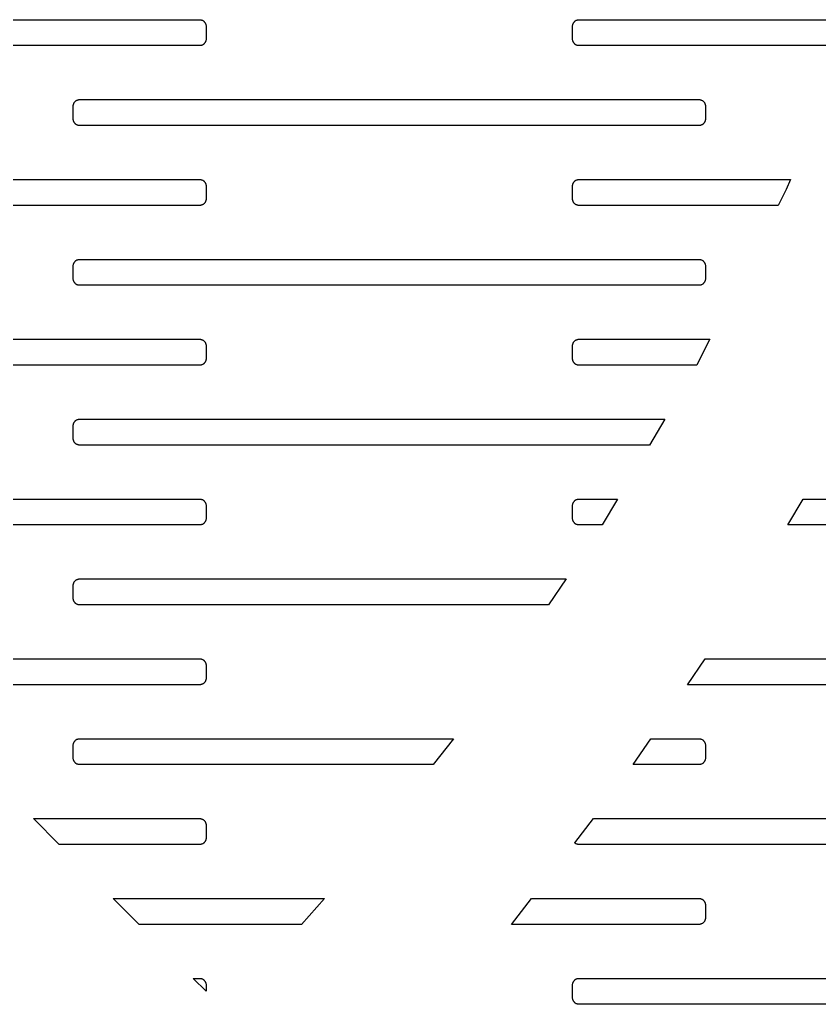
# Model space of a CAD drawing. Header units: metres. Extents: x -218 to 218, y -218 to 218.
# Drawn here: x 103 to 143.03, y -107.32 to -58.02 of the extents above; entities that cross this region are included whole.
import ezdxf

# ---------------------------------------------------------------- set-up
doc = ezdxf.new("R2010")
doc.units = ezdxf.units.M

msp = doc.modelspace()

# ---------------------------------------------------------------- linework, layer by layer
for p, q in [((81.0028, -58.0222), (112.003, -58.0222)), ((112.003, -58.0222), (112.023, -58.0228)), ((112.023, -58.0228), (112.044, -58.0248)), ((112.044, -58.0248), (112.064, -58.028)), ((112.064, -58.028), (112.084, -58.0324)), ((112.084, -58.0324), (112.103, -58.0381)), ((112.103, -58.0381), (112.122, -58.045)), ((112.122, -58.045), (112.141, -58.0531)), ((112.141, -58.0531), (112.159, -58.0624)), ((112.159, -58.0624), (112.177, -58.0728)), ((112.177, -58.0728), (112.194, -58.0843)), ((112.194, -58.0843), (112.21, -58.0968)), ((112.21, -58.0968), (112.225, -58.1103)), ((112.225, -58.1103), (112.24, -58.1247)), ((112.24, -58.1247), (112.253, -58.14)), ((112.253, -58.14), (112.266, -58.1562)), ((112.266, -58.1562), (112.277, -58.173)), ((112.277, -58.173), (112.288, -58.1906)), ((130.718, -58.1906), (130.728, -58.173)), ((130.728, -58.173), (130.74, -58.1562)), ((130.74, -58.1562), (130.752, -58.14)), ((130.752, -58.14), (130.766, -58.1247)), ((130.766, -58.1247), (130.78, -58.1103)), ((130.78, -58.1103), (130.796, -58.0968)), ((130.796, -58.0968), (130.812, -58.0843)), ((130.812, -58.0843), (130.829, -58.0728)), ((130.829, -58.0728), (130.846, -58.0624)), ((130.846, -58.0624), (130.864, -58.0531)), ((130.864, -58.0531), (130.883, -58.045)), ((130.883, -58.045), (130.902, -58.0381)), ((130.902, -58.0381), (130.922, -58.0324)), ((130.922, -58.0324), (130.942, -58.028)), ((130.942, -58.028), (130.962, -58.0248)), ((130.962, -58.0248), (130.982, -58.0228)), ((130.982, -58.0228), (131.003, -58.0222)), ((131.003, -58.0222), (145.058, -58.0222)), ((112.288, -58.1906), (112.297, -58.2088)), ((112.297, -58.2088), (112.305, -58.2276)), ((112.305, -58.2276), (112.312, -58.2468)), ((112.312, -58.2468), (112.318, -58.2664)), ((112.318, -58.2664), (112.322, -58.2863)), ((112.322, -58.2863), (112.325, -58.3065)), ((112.325, -58.3065), (112.327, -58.3268)), ((112.327, -58.3268), (112.328, -58.3472)), ((112.328, -58.3472), (112.328, -58.9972)), ((130.678, -58.3268), (130.68, -58.3065)), ((130.678, -58.3472), (130.678, -58.3268)), ((130.678, -58.9972), (130.678, -58.3472)), ((130.68, -58.3065), (130.684, -58.2863)), ((130.684, -58.2863), (130.688, -58.2664)), ((130.688, -58.2664), (130.694, -58.2468)), ((130.694, -58.2468), (130.701, -58.2276)), ((130.701, -58.2276), (130.709, -58.2088)), ((130.709, -58.2088), (130.718, -58.1906)), ((112.288, -59.1538), (112.277, -59.1713)), ((112.297, -59.1356), (112.288, -59.1538)), ((112.305, -59.1168), (112.297, -59.1356)), ((112.312, -59.0976), (112.305, -59.1168)), ((112.318, -59.078), (112.312, -59.0976)), ((112.322, -59.0581), (112.318, -59.078)), ((112.325, -59.0379), (112.322, -59.0581)), ((112.327, -59.0176), (112.325, -59.0379)), ((112.328, -58.9972), (112.327, -59.0176)), ((130.678, -59.0176), (130.678, -58.9972)), ((130.68, -59.0379), (130.678, -59.0176)), ((130.684, -59.0581), (130.68, -59.0379)), ((130.688, -59.078), (130.684, -59.0581)), ((130.694, -59.0976), (130.688, -59.078)), ((130.701, -59.1168), (130.694, -59.0976)), ((130.709, -59.1356), (130.701, -59.1168)), ((130.718, -59.1538), (130.709, -59.1356)), ((130.728, -59.1713), (130.718, -59.1538)), ((112.003, -59.3222), (81.0028, -59.3222)), ((112.023, -59.3215), (112.003, -59.3222)), ((112.044, -59.3196), (112.023, -59.3215)), ((112.064, -59.3164), (112.044, -59.3196)), ((112.084, -59.312), (112.064, -59.3164)), ((112.103, -59.3063), (112.084, -59.312)), ((112.122, -59.2994), (112.103, -59.3063)), ((112.141, -59.2913), (112.122, -59.2994)), ((112.159, -59.282), (112.141, -59.2913)), ((112.177, -59.2716), (112.159, -59.282)), ((112.194, -59.2601), (112.177, -59.2716)), ((112.21, -59.2476), (112.194, -59.2601)), ((112.225, -59.2341), (112.21, -59.2476)), ((112.24, -59.2197), (112.225, -59.2341)), ((112.253, -59.2044), (112.24, -59.2197)), ((112.266, -59.1882), (112.253, -59.2044)), ((112.277, -59.1713), (112.266, -59.1882)), ((130.74, -59.1882), (130.728, -59.1713)), ((130.752, -59.2044), (130.74, -59.1882)), ((130.766, -59.2197), (130.752, -59.2044)), ((130.78, -59.2341), (130.766, -59.2197)), ((130.796, -59.2476), (130.78, -59.2341)), ((130.812, -59.2601), (130.796, -59.2476)), ((130.829, -59.2716), (130.812, -59.2601)), ((130.846, -59.282), (130.829, -59.2716)), ((130.864, -59.2913), (130.846, -59.282)), ((130.883, -59.2994), (130.864, -59.2913)), ((130.902, -59.3063), (130.883, -59.2994)), ((130.922, -59.312), (130.902, -59.3063)), ((130.942, -59.3164), (130.922, -59.312)), ((130.962, -59.3196), (130.942, -59.3164)), ((130.982, -59.3215), (130.962, -59.3196)), ((131.003, -59.3222), (130.982, -59.3215)), ((144.495, -59.3222), (131.003, -59.3222)), ((105.766, -62.1247), (105.78, -62.1103)), ((105.78, -62.1103), (105.796, -62.0968)), ((105.796, -62.0968), (105.812, -62.0843)), ((105.812, -62.0843), (105.829, -62.0728)), ((105.829, -62.0728), (105.846, -62.0624)), ((105.846, -62.0624), (105.864, -62.0531)), ((105.864, -62.0531), (105.883, -62.045)), ((105.883, -62.045), (105.902, -62.0381)), ((105.902, -62.0381), (105.922, -62.0324)), ((105.922, -62.0324), (105.942, -62.028)), ((105.942, -62.028), (105.962, -62.0248)), ((105.962, -62.0248), (105.982, -62.0228)), ((105.982, -62.0228), (106.003, -62.0222)), ((106.003, -62.0222), (137.003, -62.0222)), ((137.003, -62.0222), (137.023, -62.0228)), ((137.023, -62.0228), (137.044, -62.0248)), ((137.044, -62.0248), (137.064, -62.028)), ((137.064, -62.028), (137.084, -62.0324)), ((137.084, -62.0324), (137.103, -62.0381)), ((137.103, -62.0381), (137.122, -62.045)), ((137.122, -62.045), (137.141, -62.0531)), ((137.141, -62.0531), (137.159, -62.0624)), ((137.159, -62.0624), (137.177, -62.0728)), ((137.177, -62.0728), (137.194, -62.0843)), ((137.194, -62.0843), (137.21, -62.0968)), ((137.21, -62.0968), (137.225, -62.1103)), ((137.225, -62.1103), (137.24, -62.1247)), ((105.678, -62.3268), (105.68, -62.3065)), ((105.678, -62.3472), (105.678, -62.3268)), ((105.678, -62.9972), (105.678, -62.3472)), ((105.68, -62.3065), (105.684, -62.2863)), ((105.684, -62.2863), (105.688, -62.2664)), ((105.688, -62.2664), (105.694, -62.2468)), ((105.694, -62.2468), (105.701, -62.2276)), ((105.701, -62.2276), (105.709, -62.2088)), ((105.709, -62.2088), (105.718, -62.1906)), ((105.718, -62.1906), (105.728, -62.173)), ((105.728, -62.173), (105.74, -62.1562)), ((105.74, -62.1562), (105.752, -62.14)), ((105.752, -62.14), (105.766, -62.1247)), ((137.24, -62.1247), (137.253, -62.14)), ((137.253, -62.14), (137.266, -62.1562)), ((137.266, -62.1562), (137.277, -62.173)), ((137.277, -62.173), (137.288, -62.1906)), ((137.288, -62.1906), (137.297, -62.2088)), ((137.297, -62.2088), (137.305, -62.2276)), ((137.305, -62.2276), (137.312, -62.2468)), ((137.312, -62.2468), (137.318, -62.2664)), ((137.318, -62.2664), (137.322, -62.2863)), ((137.322, -62.2863), (137.325, -62.3065)), ((137.325, -62.3065), (137.327, -62.3268)), ((137.327, -62.3268), (137.328, -62.3472)), ((137.328, -62.3472), (137.328, -62.9972)), ((105.678, -63.0176), (105.678, -62.9972)), ((105.68, -63.0379), (105.678, -63.0176)), ((105.684, -63.0581), (105.68, -63.0379)), ((105.688, -63.078), (105.684, -63.0581)), ((105.694, -63.0976), (105.688, -63.078)), ((105.701, -63.1168), (105.694, -63.0976)), ((137.312, -63.0976), (137.305, -63.1168)), ((137.318, -63.078), (137.312, -63.0976)), ((137.322, -63.0581), (137.318, -63.078)), ((137.325, -63.0379), (137.322, -63.0581)), ((137.327, -63.0176), (137.325, -63.0379)), ((137.328, -62.9972), (137.327, -63.0176)), ((105.709, -63.1356), (105.701, -63.1168)), ((105.718, -63.1538), (105.709, -63.1356)), ((105.728, -63.1713), (105.718, -63.1538)), ((105.74, -63.1882), (105.728, -63.1713)), ((105.752, -63.2044), (105.74, -63.1882)), ((105.766, -63.2197), (105.752, -63.2044)), ((105.78, -63.2341), (105.766, -63.2197)), ((105.796, -63.2476), (105.78, -63.2341)), ((105.812, -63.2601), (105.796, -63.2476)), ((105.829, -63.2716), (105.812, -63.2601)), ((105.846, -63.282), (105.829, -63.2716)), ((105.864, -63.2913), (105.846, -63.282)), ((105.883, -63.2994), (105.864, -63.2913)), ((105.902, -63.3063), (105.883, -63.2994)), ((105.922, -63.312), (105.902, -63.3063)), ((105.942, -63.3164), (105.922, -63.312)), ((105.962, -63.3196), (105.942, -63.3164)), ((105.982, -63.3215), (105.962, -63.3196)), ((106.003, -63.3222), (105.982, -63.3215)), ((137.003, -63.3222), (106.003, -63.3222)), ((137.023, -63.3215), (137.003, -63.3222)), ((137.044, -63.3196), (137.023, -63.3215)), ((137.064, -63.3164), (137.044, -63.3196)), ((137.084, -63.312), (137.064, -63.3164)), ((137.103, -63.3063), (137.084, -63.312)), ((137.122, -63.2994), (137.103, -63.3063)), ((137.141, -63.2913), (137.122, -63.2994)), ((137.159, -63.282), (137.141, -63.2913)), ((137.177, -63.2716), (137.159, -63.282)), ((137.194, -63.2601), (137.177, -63.2716)), ((137.21, -63.2476), (137.194, -63.2601)), ((137.225, -63.2341), (137.21, -63.2476)), ((137.24, -63.2197), (137.225, -63.2341)), ((137.253, -63.2044), (137.24, -63.2197)), ((137.266, -63.1882), (137.253, -63.2044)), ((137.277, -63.1713), (137.266, -63.1882)), ((137.288, -63.1538), (137.277, -63.1713)), ((137.297, -63.1356), (137.288, -63.1538)), ((137.305, -63.1168), (137.297, -63.1356)), ((81.0028, -66.0222), (112.003, -66.0222)), ((112.003, -66.0222), (112.023, -66.0228)), ((112.023, -66.0228), (112.044, -66.0248)), ((112.044, -66.0248), (112.064, -66.028)), ((112.064, -66.028), (112.084, -66.0324)), ((112.084, -66.0324), (112.103, -66.0381)), ((112.103, -66.0381), (112.122, -66.045)), ((112.122, -66.045), (112.141, -66.0531)), ((112.141, -66.0531), (112.159, -66.0624)), ((130.846, -66.0624), (130.864, -66.0531)), ((130.864, -66.0531), (130.883, -66.045)), ((130.883, -66.045), (130.902, -66.0381)), ((130.902, -66.0381), (130.922, -66.0324)), ((130.922, -66.0324), (130.942, -66.028)), ((130.942, -66.028), (130.962, -66.0248)), ((130.962, -66.0248), (130.982, -66.0228)), ((130.982, -66.0228), (131.003, -66.0222)), ((131.003, -66.0222), (141.596, -66.0222)), ((141.596, -66.0222), (141.377, -66.5271)), ((112.159, -66.0624), (112.177, -66.0728)), ((112.177, -66.0728), (112.194, -66.0843)), ((112.194, -66.0843), (112.21, -66.0968)), ((112.21, -66.0968), (112.225, -66.1103)), ((112.225, -66.1103), (112.24, -66.1247)), ((112.24, -66.1247), (112.253, -66.14)), ((112.253, -66.14), (112.266, -66.1562)), ((112.266, -66.1562), (112.277, -66.173)), ((112.277, -66.173), (112.288, -66.1906)), ((112.288, -66.1906), (112.297, -66.2088)), ((112.297, -66.2088), (112.305, -66.2276)), ((112.305, -66.2276), (112.312, -66.2468)), ((112.312, -66.2468), (112.318, -66.2664)), ((112.318, -66.2664), (112.322, -66.2863)), ((112.322, -66.2863), (112.325, -66.3065)), ((112.325, -66.3065), (112.327, -66.3268)), ((112.327, -66.3268), (112.328, -66.3472)), ((112.328, -66.3472), (112.328, -66.9972)), ((130.678, -66.3268), (130.68, -66.3065)), ((130.678, -66.3472), (130.678, -66.3268)), ((130.678, -66.9972), (130.678, -66.3472)), ((130.68, -66.3065), (130.684, -66.2863)), ((130.684, -66.2863), (130.688, -66.2664)), ((130.688, -66.2664), (130.694, -66.2468)), ((130.694, -66.2468), (130.701, -66.2276)), ((130.701, -66.2276), (130.709, -66.2088)), ((130.709, -66.2088), (130.718, -66.1906)), ((130.718, -66.1906), (130.728, -66.173)), ((130.728, -66.173), (130.74, -66.1562)), ((130.74, -66.1562), (130.752, -66.14)), ((130.752, -66.14), (130.766, -66.1247)), ((130.766, -66.1247), (130.78, -66.1103)), ((130.78, -66.1103), (130.796, -66.0968)), ((130.796, -66.0968), (130.812, -66.0843)), ((130.812, -66.0843), (130.829, -66.0728)), ((130.829, -66.0728), (130.846, -66.0624)), ((141.377, -66.5271), (140.972, -67.3222)), ((112.325, -67.0379), (112.322, -67.0581)), ((112.327, -67.0176), (112.325, -67.0379)), ((112.328, -66.9972), (112.327, -67.0176)), ((130.678, -67.0176), (130.678, -66.9972)), ((130.68, -67.0379), (130.678, -67.0176)), ((130.684, -67.0581), (130.68, -67.0379)), ((112.003, -67.3222), (81.0028, -67.3222)), ((112.023, -67.3215), (112.003, -67.3222)), ((112.044, -67.3196), (112.023, -67.3215)), ((112.064, -67.3164), (112.044, -67.3196)), ((112.084, -67.312), (112.064, -67.3164)), ((112.103, -67.3063), (112.084, -67.312)), ((112.122, -67.2994), (112.103, -67.3063)), ((112.141, -67.2913), (112.122, -67.2994)), ((112.159, -67.282), (112.141, -67.2913)), ((112.177, -67.2716), (112.159, -67.282)), ((112.194, -67.2601), (112.177, -67.2716)), ((112.21, -67.2476), (112.194, -67.2601)), ((112.225, -67.2341), (112.21, -67.2476)), ((112.24, -67.2197), (112.225, -67.2341)), ((112.253, -67.2044), (112.24, -67.2197)), ((112.266, -67.1882), (112.253, -67.2044)), ((112.277, -67.1713), (112.266, -67.1882)), ((112.288, -67.1538), (112.277, -67.1713)), ((112.297, -67.1356), (112.288, -67.1538)), ((112.305, -67.1168), (112.297, -67.1356)), ((112.312, -67.0976), (112.305, -67.1168)), ((112.318, -67.078), (112.312, -67.0976)), ((112.322, -67.0581), (112.318, -67.078)), ((130.688, -67.078), (130.684, -67.0581)), ((130.694, -67.0976), (130.688, -67.078)), ((130.701, -67.1168), (130.694, -67.0976)), ((130.709, -67.1356), (130.701, -67.1168)), ((130.718, -67.1538), (130.709, -67.1356)), ((130.728, -67.1713), (130.718, -67.1538)), ((130.74, -67.1882), (130.728, -67.1713)), ((130.752, -67.2044), (130.74, -67.1882)), ((130.766, -67.2197), (130.752, -67.2044)), ((130.78, -67.2341), (130.766, -67.2197)), ((130.796, -67.2476), (130.78, -67.2341)), ((130.812, -67.2601), (130.796, -67.2476)), ((130.829, -67.2716), (130.812, -67.2601)), ((130.846, -67.282), (130.829, -67.2716)), ((130.864, -67.2913), (130.846, -67.282)), ((130.883, -67.2994), (130.864, -67.2913)), ((130.902, -67.3063), (130.883, -67.2994)), ((130.922, -67.312), (130.902, -67.3063)), ((130.942, -67.3164), (130.922, -67.312)), ((130.962, -67.3196), (130.942, -67.3164)), ((130.982, -67.3215), (130.962, -67.3196)), ((131.003, -67.3222), (130.982, -67.3215)), ((140.972, -67.3222), (131.003, -67.3222)), ((105.678, -70.3268), (105.68, -70.3065)), ((105.678, -70.3472), (105.678, -70.3268)), ((105.678, -70.9972), (105.678, -70.3472)), ((105.68, -70.3065), (105.684, -70.2863)), ((105.684, -70.2863), (105.688, -70.2664)), ((105.688, -70.2664), (105.694, -70.2468)), ((105.694, -70.2468), (105.701, -70.2276)), ((105.701, -70.2276), (105.709, -70.2088)), ((105.709, -70.2088), (105.718, -70.1906)), ((105.718, -70.1906), (105.728, -70.173)), ((105.728, -70.173), (105.74, -70.1562)), ((105.74, -70.1562), (105.752, -70.14)), ((105.752, -70.14), (105.766, -70.1247)), ((105.766, -70.1247), (105.78, -70.1103)), ((105.78, -70.1103), (105.796, -70.0968)), ((105.796, -70.0968), (105.812, -70.0843)), ((105.812, -70.0843), (105.829, -70.0728)), ((105.829, -70.0728), (105.846, -70.0624)), ((105.846, -70.0624), (105.864, -70.0531)), ((105.864, -70.0531), (105.883, -70.045)), ((105.883, -70.045), (105.902, -70.0381)), ((105.902, -70.0381), (105.922, -70.0324)), ((105.922, -70.0324), (105.942, -70.028)), ((105.942, -70.028), (105.962, -70.0248)), ((105.962, -70.0248), (105.982, -70.0228)), ((105.982, -70.0228), (106.003, -70.0222)), ((106.003, -70.0222), (137.003, -70.0222)), ((137.003, -70.0222), (137.023, -70.0228)), ((137.023, -70.0228), (137.044, -70.0248)), ((137.044, -70.0248), (137.064, -70.028)), ((137.064, -70.028), (137.084, -70.0324)), ((137.084, -70.0324), (137.103, -70.0381)), ((137.103, -70.0381), (137.122, -70.045)), ((137.122, -70.045), (137.141, -70.0531)), ((137.141, -70.0531), (137.159, -70.0624)), ((137.159, -70.0624), (137.177, -70.0728)), ((137.177, -70.0728), (137.194, -70.0843)), ((137.194, -70.0843), (137.21, -70.0968)), ((137.21, -70.0968), (137.225, -70.1103)), ((137.225, -70.1103), (137.24, -70.1247)), ((137.24, -70.1247), (137.253, -70.14)), ((137.253, -70.14), (137.266, -70.1562)), ((137.266, -70.1562), (137.277, -70.173)), ((137.277, -70.173), (137.288, -70.1906)), ((137.288, -70.1906), (137.297, -70.2088)), ((137.297, -70.2088), (137.305, -70.2276)), ((137.305, -70.2276), (137.312, -70.2468)), ((137.312, -70.2468), (137.318, -70.2664)), ((137.318, -70.2664), (137.322, -70.2863)), ((137.322, -70.2863), (137.325, -70.3065)), ((137.325, -70.3065), (137.327, -70.3268)), ((137.327, -70.3268), (137.328, -70.3472)), ((137.328, -70.3472), (137.328, -70.9972)), ((105.678, -71.0176), (105.678, -70.9972)), ((105.68, -71.0379), (105.678, -71.0176)), ((105.684, -71.0581), (105.68, -71.0379)), ((105.688, -71.078), (105.684, -71.0581)), ((105.694, -71.0976), (105.688, -71.078)), ((105.701, -71.1168), (105.694, -71.0976)), ((105.709, -71.1356), (105.701, -71.1168)), ((105.718, -71.1538), (105.709, -71.1356)), ((105.728, -71.1713), (105.718, -71.1538)), ((105.74, -71.1882), (105.728, -71.1713)), ((105.752, -71.2044), (105.74, -71.1882)), ((105.766, -71.2197), (105.752, -71.2044)), ((105.78, -71.2341), (105.766, -71.2197)), ((105.796, -71.2476), (105.78, -71.2341)), ((105.812, -71.2601), (105.796, -71.2476)), ((105.829, -71.2716), (105.812, -71.2601)), ((105.846, -71.282), (105.829, -71.2716)), ((105.864, -71.2913), (105.846, -71.282)), ((105.883, -71.2994), (105.864, -71.2913)), ((105.902, -71.3063), (105.883, -71.2994)), ((105.922, -71.312), (105.902, -71.3063)), ((105.942, -71.3164), (105.922, -71.312)), ((105.962, -71.3196), (105.942, -71.3164)), ((105.982, -71.3215), (105.962, -71.3196)), ((106.003, -71.3222), (105.982, -71.3215)), ((137.003, -71.3222), (106.003, -71.3222)), ((137.023, -71.3215), (137.003, -71.3222)), ((137.044, -71.3196), (137.023, -71.3215)), ((137.064, -71.3164), (137.044, -71.3196)), ((137.084, -71.312), (137.064, -71.3164)), ((137.103, -71.3063), (137.084, -71.312)), ((137.122, -71.2994), (137.103, -71.3063)), ((137.141, -71.2913), (137.122, -71.2994)), ((137.159, -71.282), (137.141, -71.2913)), ((137.177, -71.2716), (137.159, -71.282)), ((137.194, -71.2601), (137.177, -71.2716)), ((137.21, -71.2476), (137.194, -71.2601)), ((137.225, -71.2341), (137.21, -71.2476)), ((137.24, -71.2197), (137.225, -71.2341)), ((137.253, -71.2044), (137.24, -71.2197)), ((137.266, -71.1882), (137.253, -71.2044)), ((137.277, -71.1713), (137.266, -71.1882)), ((137.288, -71.1538), (137.277, -71.1713)), ((137.297, -71.1356), (137.288, -71.1538)), ((137.305, -71.1168), (137.297, -71.1356)), ((137.312, -71.0976), (137.305, -71.1168)), ((137.318, -71.078), (137.312, -71.0976)), ((137.322, -71.0581), (137.318, -71.078)), ((137.325, -71.0379), (137.322, -71.0581)), ((137.327, -71.0176), (137.325, -71.0379)), ((137.328, -70.9972), (137.327, -71.0176)), ((81.0028, -74.0222), (112.003, -74.0222)), ((112.003, -74.0222), (112.023, -74.0228)), ((112.023, -74.0228), (112.044, -74.0248)), ((112.044, -74.0248), (112.064, -74.028)), ((112.064, -74.028), (112.084, -74.0324)), ((112.084, -74.0324), (112.103, -74.0381)), ((112.103, -74.0381), (112.122, -74.045)), ((112.122, -74.045), (112.141, -74.0531)), ((112.141, -74.0531), (112.159, -74.0624)), ((112.159, -74.0624), (112.177, -74.0728)), ((112.177, -74.0728), (112.194, -74.0843)), ((112.194, -74.0843), (112.21, -74.0968)), ((112.21, -74.0968), (112.225, -74.1103)), ((112.225, -74.1103), (112.24, -74.1247)), ((112.24, -74.1247), (112.253, -74.14)), ((112.253, -74.14), (112.266, -74.1562)), ((112.266, -74.1562), (112.277, -74.173)), ((112.277, -74.173), (112.288, -74.1906)), ((112.288, -74.1906), (112.297, -74.2088)), ((112.297, -74.2088), (112.305, -74.2276)), ((112.305, -74.2276), (112.312, -74.2468)), ((112.312, -74.2468), (112.318, -74.2664)), ((112.318, -74.2664), (112.322, -74.2863)), ((112.322, -74.2863), (112.325, -74.3065)), ((112.325, -74.3065), (112.327, -74.3268)), ((112.327, -74.3268), (112.328, -74.3472)), ((112.328, -74.3472), (112.328, -74.9972)), ((130.678, -74.3268), (130.68, -74.3065)), ((130.678, -74.3472), (130.678, -74.3268)), ((130.678, -74.9972), (130.678, -74.3472)), ((130.68, -74.3065), (130.684, -74.2863)), ((130.684, -74.2863), (130.688, -74.2664)), ((130.688, -74.2664), (130.694, -74.2468)), ((130.694, -74.2468), (130.701, -74.2276)), ((130.701, -74.2276), (130.709, -74.2088)), ((130.709, -74.2088), (130.718, -74.1906)), ((130.718, -74.1906), (130.728, -74.173)), ((130.728, -74.173), (130.74, -74.1562)), ((130.74, -74.1562), (130.752, -74.14)), ((130.752, -74.14), (130.766, -74.1247)), ((130.766, -74.1247), (130.78, -74.1103)), ((130.78, -74.1103), (130.796, -74.0968)), ((130.796, -74.0968), (130.812, -74.0843)), ((130.812, -74.0843), (130.829, -74.0728)), ((130.829, -74.0728), (130.846, -74.0624)), ((130.846, -74.0624), (130.864, -74.0531)), ((130.864, -74.0531), (130.883, -74.045)), ((130.883, -74.045), (130.902, -74.0381)), ((130.902, -74.0381), (130.922, -74.0324)), ((130.922, -74.0324), (130.942, -74.028)), ((130.942, -74.028), (130.962, -74.0248)), ((130.962, -74.0248), (130.982, -74.0228)), ((130.982, -74.0228), (131.003, -74.0222)), ((131.003, -74.0222), (137.558, -74.0222)), ((137.558, -74.0222), (136.921, -75.273)), ((112.003, -75.3222), (81.0028, -75.3222)), ((112.023, -75.3215), (112.003, -75.3222)), ((112.044, -75.3196), (112.023, -75.3215)), ((112.064, -75.3164), (112.044, -75.3196)), ((112.084, -75.312), (112.064, -75.3164)), ((112.103, -75.3063), (112.084, -75.312)), ((112.122, -75.2994), (112.103, -75.3063)), ((112.141, -75.2913), (112.122, -75.2994)), ((112.159, -75.282), (112.141, -75.2913)), ((112.177, -75.2716), (112.159, -75.282)), ((112.194, -75.2601), (112.177, -75.2716)), ((112.21, -75.2476), (112.194, -75.2601)), ((112.225, -75.2341), (112.21, -75.2476)), ((112.24, -75.2197), (112.225, -75.2341)), ((112.253, -75.2044), (112.24, -75.2197)), ((112.266, -75.1882), (112.253, -75.2044)), ((112.277, -75.1713), (112.266, -75.1882)), ((112.288, -75.1538), (112.277, -75.1713)), ((112.297, -75.1356), (112.288, -75.1538)), ((112.305, -75.1168), (112.297, -75.1356)), ((112.312, -75.0976), (112.305, -75.1168)), ((112.318, -75.078), (112.312, -75.0976)), ((112.322, -75.0581), (112.318, -75.078)), ((112.325, -75.0379), (112.322, -75.0581)), ((112.327, -75.0176), (112.325, -75.0379)), ((112.328, -74.9972), (112.327, -75.0176)), ((130.678, -75.0176), (130.678, -74.9972)), ((130.68, -75.0379), (130.678, -75.0176)), ((130.684, -75.0581), (130.68, -75.0379)), ((130.688, -75.078), (130.684, -75.0581)), ((130.694, -75.0976), (130.688, -75.078)), ((130.701, -75.1168), (130.694, -75.0976)), ((130.709, -75.1356), (130.701, -75.1168)), ((130.718, -75.1538), (130.709, -75.1356)), ((130.728, -75.1713), (130.718, -75.1538)), ((130.74, -75.1882), (130.728, -75.1713)), ((130.752, -75.2044), (130.74, -75.1882)), ((130.766, -75.2197), (130.752, -75.2044)), ((130.78, -75.2341), (130.766, -75.2197)), ((130.796, -75.2476), (130.78, -75.2341)), ((130.812, -75.2601), (130.796, -75.2476)), ((130.829, -75.2716), (130.812, -75.2601)), ((130.846, -75.282), (130.829, -75.2716)), ((130.864, -75.2913), (130.846, -75.282)), ((130.883, -75.2994), (130.864, -75.2913)), ((130.902, -75.3063), (130.883, -75.2994)), ((130.922, -75.312), (130.902, -75.3063)), ((130.942, -75.3164), (130.922, -75.312)), ((130.962, -75.3196), (130.942, -75.3164)), ((130.982, -75.3215), (130.962, -75.3196)), ((131.003, -75.3222), (130.982, -75.3215)), ((136.892, -75.3222), (131.003, -75.3222)), ((136.921, -75.273), (136.892, -75.3222)), ((105.678, -78.3268), (105.68, -78.3065)), ((105.678, -78.3472), (105.678, -78.3268)), ((105.678, -78.9972), (105.678, -78.3472)), ((105.68, -78.3065), (105.684, -78.2863)), ((105.684, -78.2863), (105.688, -78.2664)), ((105.688, -78.2664), (105.694, -78.2468)), ((105.694, -78.2468), (105.701, -78.2276)), ((105.701, -78.2276), (105.709, -78.2088)), ((105.709, -78.2088), (105.718, -78.1906)), ((105.718, -78.1906), (105.728, -78.173)), ((105.728, -78.173), (105.74, -78.1562)), ((105.74, -78.1562), (105.752, -78.14)), ((105.752, -78.14), (105.766, -78.1247)), ((105.766, -78.1247), (105.78, -78.1103)), ((105.78, -78.1103), (105.796, -78.0968)), ((105.796, -78.0968), (105.812, -78.0843)), ((105.812, -78.0843), (105.829, -78.0728)), ((105.829, -78.0728), (105.846, -78.0624)), ((105.846, -78.0624), (105.864, -78.0531)), ((105.864, -78.0531), (105.883, -78.045)), ((105.883, -78.045), (105.902, -78.0381)), ((105.902, -78.0381), (105.922, -78.0324)), ((105.922, -78.0324), (105.942, -78.028)), ((105.942, -78.028), (105.962, -78.0248)), ((105.962, -78.0248), (105.982, -78.0228)), ((105.982, -78.0228), (106.003, -78.0222)), ((106.003, -78.0222), (135.295, -78.0222)), ((135.295, -78.0222), (134.526, -79.3222)), ((105.678, -79.0176), (105.678, -78.9972)), ((105.68, -79.0379), (105.678, -79.0176)), ((105.684, -79.0581), (105.68, -79.0379)), ((105.688, -79.078), (105.684, -79.0581)), ((105.694, -79.0976), (105.688, -79.078)), ((105.701, -79.1168), (105.694, -79.0976)), ((105.709, -79.1356), (105.701, -79.1168)), ((105.718, -79.1538), (105.709, -79.1356)), ((105.728, -79.1713), (105.718, -79.1538)), ((105.74, -79.1882), (105.728, -79.1713)), ((105.752, -79.2044), (105.74, -79.1882)), ((105.766, -79.2197), (105.752, -79.2044)), ((105.78, -79.2341), (105.766, -79.2197)), ((105.796, -79.2476), (105.78, -79.2341)), ((105.812, -79.2601), (105.796, -79.2476)), ((105.829, -79.2716), (105.812, -79.2601)), ((105.846, -79.282), (105.829, -79.2716)), ((105.864, -79.2913), (105.846, -79.282)), ((105.883, -79.2994), (105.864, -79.2913)), ((105.902, -79.3063), (105.883, -79.2994)), ((105.922, -79.312), (105.902, -79.3063)), ((105.942, -79.3164), (105.922, -79.312)), ((105.962, -79.3196), (105.942, -79.3164)), ((105.982, -79.3215), (105.962, -79.3196)), ((106.003, -79.3222), (105.982, -79.3215)), ((134.526, -79.3222), (106.003, -79.3222)), ((87.679, -82.0222), (112.003, -82.0222)), ((112.003, -82.0222), (112.023, -82.0228)), ((112.023, -82.0228), (112.044, -82.0248)), ((112.044, -82.0248), (112.064, -82.028)), ((112.064, -82.028), (112.084, -82.0324)), ((112.084, -82.0324), (112.103, -82.0381)), ((112.103, -82.0381), (112.122, -82.045)), ((112.122, -82.045), (112.141, -82.0531)), ((112.141, -82.0531), (112.159, -82.0624)), ((112.159, -82.0624), (112.177, -82.0728)), ((112.177, -82.0728), (112.194, -82.0843)), ((112.194, -82.0843), (112.21, -82.0968)), ((112.21, -82.0968), (112.225, -82.1103)), ((112.225, -82.1103), (112.24, -82.1247)), ((112.24, -82.1247), (112.253, -82.14)), ((112.253, -82.14), (112.266, -82.1562)), ((112.266, -82.1562), (112.277, -82.173)), ((112.277, -82.173), (112.288, -82.1906)), ((112.288, -82.1906), (112.297, -82.2088)), ((112.297, -82.2088), (112.305, -82.2276)), ((112.305, -82.2276), (112.312, -82.2468)), ((112.312, -82.2468), (112.318, -82.2664)), ((112.318, -82.2664), (112.322, -82.2863)), ((112.322, -82.2863), (112.325, -82.3065)), ((112.325, -82.3065), (112.327, -82.3268)), ((112.327, -82.3268), (112.328, -82.3472)), ((130.678, -82.3268), (130.68, -82.3065)), ((130.678, -82.3472), (130.678, -82.3268)), ((130.68, -82.3065), (130.684, -82.2863)), ((130.684, -82.2863), (130.688, -82.2664)), ((130.688, -82.2664), (130.694, -82.2468)), ((130.694, -82.2468), (130.701, -82.2276)), ((130.701, -82.2276), (130.709, -82.2088)), ((130.709, -82.2088), (130.718, -82.1906)), ((130.718, -82.1906), (130.728, -82.173)), ((130.728, -82.173), (130.74, -82.1562)), ((130.74, -82.1562), (130.752, -82.14)), ((130.752, -82.14), (130.766, -82.1247)), ((130.766, -82.1247), (130.78, -82.1103)), ((130.78, -82.1103), (130.796, -82.0968)), ((130.796, -82.0968), (130.812, -82.0843)), ((130.812, -82.0843), (130.829, -82.0728)), ((130.829, -82.0728), (130.846, -82.0624)), ((130.846, -82.0624), (130.864, -82.0531)), ((130.864, -82.0531), (130.883, -82.045)), ((130.883, -82.045), (130.902, -82.0381)), ((130.902, -82.0381), (130.922, -82.0324)), ((130.922, -82.0324), (130.942, -82.028)), ((130.942, -82.028), (130.962, -82.0248)), ((130.962, -82.0248), (130.982, -82.0228)), ((130.982, -82.0228), (131.003, -82.0222)), ((131.003, -82.0222), (132.93, -82.0222)), ((132.93, -82.0222), (132.161, -83.3222)), ((141.451, -83.3222), (142.219, -82.0222)), ((142.219, -82.0222), (162.003, -82.0222)), ((112.328, -82.3472), (112.328, -82.9972)), ((130.678, -82.9972), (130.678, -82.3472)), ((112.064, -83.3164), (112.044, -83.3196)), ((112.084, -83.312), (112.064, -83.3164)), ((112.103, -83.3063), (112.084, -83.312)), ((112.122, -83.2994), (112.103, -83.3063)), ((112.141, -83.2913), (112.122, -83.2994)), ((112.159, -83.282), (112.141, -83.2913)), ((112.177, -83.2716), (112.159, -83.282)), ((112.194, -83.2601), (112.177, -83.2716)), ((112.21, -83.2476), (112.194, -83.2601)), ((112.225, -83.2341), (112.21, -83.2476)), ((112.24, -83.2197), (112.225, -83.2341)), ((112.253, -83.2044), (112.24, -83.2197)), ((112.266, -83.1882), (112.253, -83.2044)), ((112.277, -83.1713), (112.266, -83.1882)), ((112.288, -83.1538), (112.277, -83.1713)), ((112.297, -83.1356), (112.288, -83.1538)), ((112.305, -83.1168), (112.297, -83.1356)), ((112.312, -83.0976), (112.305, -83.1168)), ((112.318, -83.078), (112.312, -83.0976)), ((112.322, -83.0581), (112.318, -83.078)), ((112.325, -83.0379), (112.322, -83.0581)), ((112.327, -83.0176), (112.325, -83.0379)), ((112.328, -82.9972), (112.327, -83.0176)), ((130.678, -83.0176), (130.678, -82.9972)), ((130.68, -83.0379), (130.678, -83.0176)), ((130.684, -83.0581), (130.68, -83.0379)), ((130.688, -83.078), (130.684, -83.0581)), ((130.694, -83.0976), (130.688, -83.078)), ((130.701, -83.1168), (130.694, -83.0976)), ((130.709, -83.1356), (130.701, -83.1168)), ((130.718, -83.1538), (130.709, -83.1356)), ((130.728, -83.1713), (130.718, -83.1538)), ((130.74, -83.1882), (130.728, -83.1713)), ((130.752, -83.2044), (130.74, -83.1882)), ((130.766, -83.2197), (130.752, -83.2044)), ((130.78, -83.2341), (130.766, -83.2197)), ((130.796, -83.2476), (130.78, -83.2341)), ((130.812, -83.2601), (130.796, -83.2476)), ((130.829, -83.2716), (130.812, -83.2601)), ((130.846, -83.282), (130.829, -83.2716)), ((130.864, -83.2913), (130.846, -83.282)), ((130.883, -83.2994), (130.864, -83.2913)), ((130.902, -83.3063), (130.883, -83.2994)), ((130.922, -83.312), (130.902, -83.3063)), ((130.942, -83.3164), (130.922, -83.312)), ((130.962, -83.3196), (130.942, -83.3164)), ((112.003, -83.3222), (88.979, -83.3222)), ((112.023, -83.3215), (112.003, -83.3222)), ((112.044, -83.3196), (112.023, -83.3215)), ((130.982, -83.3215), (130.962, -83.3196)), ((131.003, -83.3222), (130.982, -83.3215)), ((132.161, -83.3222), (131.003, -83.3222)), ((162.003, -83.3222), (141.451, -83.3222)), ((105.684, -86.2863), (105.688, -86.2664)), ((105.688, -86.2664), (105.694, -86.2468)), ((105.694, -86.2468), (105.701, -86.2276)), ((105.701, -86.2276), (105.709, -86.2088)), ((105.709, -86.2088), (105.718, -86.1906)), ((105.718, -86.1906), (105.728, -86.173)), ((105.728, -86.173), (105.74, -86.1562)), ((105.74, -86.1562), (105.752, -86.14)), ((105.752, -86.14), (105.766, -86.1247)), ((105.766, -86.1247), (105.78, -86.1103)), ((105.78, -86.1103), (105.796, -86.0968)), ((105.796, -86.0968), (105.812, -86.0843)), ((105.812, -86.0843), (105.829, -86.0728)), ((105.829, -86.0728), (105.846, -86.0624)), ((105.846, -86.0624), (105.864, -86.0531)), ((105.864, -86.0531), (105.883, -86.045)), ((105.883, -86.045), (105.902, -86.0381)), ((105.902, -86.0381), (105.922, -86.0324)), ((105.922, -86.0324), (105.942, -86.028)), ((105.942, -86.028), (105.962, -86.0248)), ((105.962, -86.0248), (105.982, -86.0228)), ((105.982, -86.0228), (106.003, -86.0222)), ((106.003, -86.0222), (130.361, -86.0222)), ((130.361, -86.0222), (129.478, -87.3222)), ((105.678, -86.3268), (105.68, -86.3065)), ((105.678, -86.3472), (105.678, -86.3268)), ((105.678, -86.9972), (105.678, -86.3472)), ((105.68, -86.3065), (105.684, -86.2863)), ((105.678, -87.0176), (105.678, -86.9972)), ((105.68, -87.0379), (105.678, -87.0176)), ((105.684, -87.0581), (105.68, -87.0379)), ((105.688, -87.078), (105.684, -87.0581)), ((105.694, -87.0976), (105.688, -87.078)), ((105.701, -87.1168), (105.694, -87.0976)), ((105.709, -87.1356), (105.701, -87.1168)), ((105.718, -87.1538), (105.709, -87.1356)), ((105.728, -87.1713), (105.718, -87.1538)), ((105.74, -87.1882), (105.728, -87.1713)), ((105.752, -87.2044), (105.74, -87.1882)), ((105.766, -87.2197), (105.752, -87.2044)), ((105.78, -87.2341), (105.766, -87.2197)), ((105.796, -87.2476), (105.78, -87.2341)), ((105.812, -87.2601), (105.796, -87.2476)), ((105.829, -87.2716), (105.812, -87.2601)), ((105.846, -87.282), (105.829, -87.2716)), ((105.864, -87.2913), (105.846, -87.282)), ((105.883, -87.2994), (105.864, -87.2913)), ((105.902, -87.3063), (105.883, -87.2994)), ((105.922, -87.312), (105.902, -87.3063)), ((105.942, -87.3164), (105.922, -87.312)), ((105.962, -87.3196), (105.942, -87.3164)), ((105.982, -87.3215), (105.962, -87.3196)), ((106.003, -87.3222), (105.982, -87.3215)), ((129.478, -87.3222), (106.003, -87.3222)), ((95.679, -90.0222), (112.003, -90.0222)), ((112.003, -90.0222), (112.023, -90.0228)), ((112.023, -90.0228), (112.044, -90.0248)), ((112.044, -90.0248), (112.064, -90.028)), ((112.064, -90.028), (112.084, -90.0324)), ((112.084, -90.0324), (112.103, -90.0381)), ((112.103, -90.0381), (112.122, -90.045)), ((112.122, -90.045), (112.141, -90.0531)), ((112.141, -90.0531), (112.159, -90.0624)), ((112.159, -90.0624), (112.177, -90.0728)), ((112.177, -90.0728), (112.194, -90.0843)), ((112.194, -90.0843), (112.21, -90.0968)), ((112.21, -90.0968), (112.225, -90.1103)), ((112.225, -90.1103), (112.24, -90.1247)), ((112.24, -90.1247), (112.253, -90.14)), ((112.253, -90.14), (112.266, -90.1562)), ((112.266, -90.1562), (112.277, -90.173)), ((112.277, -90.173), (112.288, -90.1906)), ((112.288, -90.1906), (112.297, -90.2088)), ((112.297, -90.2088), (112.305, -90.2276)), ((136.427, -91.3222), (137.311, -90.0222)), ((137.311, -90.0222), (162.003, -90.0222)), ((112.305, -90.2276), (112.312, -90.2468)), ((112.312, -90.2468), (112.318, -90.2664)), ((112.318, -90.2664), (112.322, -90.2863)), ((112.322, -90.2863), (112.325, -90.3065)), ((112.325, -90.3065), (112.327, -90.3268)), ((112.327, -90.3268), (112.328, -90.3472)), ((112.328, -90.3472), (112.328, -90.9972)), ((112.253, -91.2044), (112.24, -91.2197)), ((112.266, -91.1882), (112.253, -91.2044)), ((112.277, -91.1713), (112.266, -91.1882)), ((112.288, -91.1538), (112.277, -91.1713)), ((112.297, -91.1356), (112.288, -91.1538)), ((112.305, -91.1168), (112.297, -91.1356)), ((112.312, -91.0976), (112.305, -91.1168)), ((112.318, -91.078), (112.312, -91.0976)), ((112.322, -91.0581), (112.318, -91.078)), ((112.325, -91.0379), (112.322, -91.0581)), ((112.327, -91.0176), (112.325, -91.0379)), ((112.328, -90.9972), (112.327, -91.0176)), ((112.003, -91.3222), (96.979, -91.3222)), ((112.023, -91.3215), (112.003, -91.3222)), ((112.044, -91.3196), (112.023, -91.3215)), ((112.064, -91.3164), (112.044, -91.3196)), ((112.084, -91.312), (112.064, -91.3164)), ((112.103, -91.3063), (112.084, -91.312)), ((112.122, -91.2994), (112.103, -91.3063)), ((112.141, -91.2913), (112.122, -91.2994)), ((112.159, -91.282), (112.141, -91.2913)), ((112.177, -91.2716), (112.159, -91.282)), ((112.194, -91.2601), (112.177, -91.2716)), ((112.21, -91.2476), (112.194, -91.2601)), ((112.225, -91.2341), (112.21, -91.2476)), ((112.24, -91.2197), (112.225, -91.2341)), ((162.003, -91.3222), (136.427, -91.3222)), ((105.728, -94.173), (105.74, -94.1562)), ((105.74, -94.1562), (105.752, -94.14)), ((105.752, -94.14), (105.766, -94.1247)), ((105.766, -94.1247), (105.78, -94.1103)), ((105.78, -94.1103), (105.796, -94.0968)), ((105.796, -94.0968), (105.812, -94.0843)), ((105.812, -94.0843), (105.829, -94.0728)), ((105.829, -94.0728), (105.846, -94.0624)), ((105.846, -94.0624), (105.864, -94.0531)), ((105.864, -94.0531), (105.883, -94.045)), ((105.883, -94.045), (105.902, -94.0381)), ((105.902, -94.0381), (105.922, -94.0324)), ((105.922, -94.0324), (105.942, -94.028)), ((105.942, -94.028), (105.962, -94.0248)), ((105.962, -94.0248), (105.982, -94.0228)), ((105.982, -94.0228), (106.003, -94.0222)), ((106.003, -94.0222), (124.715, -94.0222)), ((124.715, -94.0222), (123.706, -95.3222)), ((133.709, -95.3222), (134.592, -94.0222)), ((134.592, -94.0222), (137.003, -94.0222)), ((137.003, -94.0222), (137.023, -94.0228)), ((137.023, -94.0228), (137.044, -94.0248)), ((137.044, -94.0248), (137.064, -94.028)), ((137.064, -94.028), (137.084, -94.0324)), ((137.084, -94.0324), (137.103, -94.0381)), ((137.103, -94.0381), (137.122, -94.045)), ((137.122, -94.045), (137.141, -94.0531)), ((137.141, -94.0531), (137.159, -94.0624)), ((137.159, -94.0624), (137.177, -94.0728)), ((137.177, -94.0728), (137.194, -94.0843)), ((137.194, -94.0843), (137.21, -94.0968)), ((137.21, -94.0968), (137.225, -94.1103)), ((137.225, -94.1103), (137.24, -94.1247)), ((137.24, -94.1247), (137.253, -94.14)), ((137.253, -94.14), (137.266, -94.1562)), ((137.266, -94.1562), (137.277, -94.173)), ((105.678, -94.3268), (105.68, -94.3065)), ((105.678, -94.3472), (105.678, -94.3268)), ((105.678, -94.9972), (105.678, -94.3472)), ((105.68, -94.3065), (105.684, -94.2863)), ((105.684, -94.2863), (105.688, -94.2664)), ((105.688, -94.2664), (105.694, -94.2468)), ((105.694, -94.2468), (105.701, -94.2276)), ((105.701, -94.2276), (105.709, -94.2088)), ((105.709, -94.2088), (105.718, -94.1906)), ((105.718, -94.1906), (105.728, -94.173)), ((137.277, -94.173), (137.288, -94.1906)), ((137.288, -94.1906), (137.297, -94.2088)), ((137.297, -94.2088), (137.305, -94.2276)), ((137.305, -94.2276), (137.312, -94.2468)), ((137.312, -94.2468), (137.318, -94.2664)), ((137.318, -94.2664), (137.322, -94.2863)), ((137.322, -94.2863), (137.325, -94.3065)), ((137.325, -94.3065), (137.327, -94.3268)), ((137.327, -94.3268), (137.328, -94.3472)), ((137.328, -94.3472), (137.328, -94.9972)), ((105.678, -95.0176), (105.678, -94.9972)), ((105.68, -95.0379), (105.678, -95.0176)), ((105.684, -95.0581), (105.68, -95.0379)), ((105.688, -95.078), (105.684, -95.0581)), ((105.694, -95.0976), (105.688, -95.078)), ((105.701, -95.1168), (105.694, -95.0976)), ((105.709, -95.1356), (105.701, -95.1168)), ((105.718, -95.1538), (105.709, -95.1356)), ((137.297, -95.1356), (137.288, -95.1538)), ((137.305, -95.1168), (137.297, -95.1356)), ((137.312, -95.0976), (137.305, -95.1168)), ((137.318, -95.078), (137.312, -95.0976)), ((137.322, -95.0581), (137.318, -95.078)), ((137.325, -95.0379), (137.322, -95.0581)), ((137.327, -95.0176), (137.325, -95.0379)), ((137.328, -94.9972), (137.327, -95.0176)), ((105.728, -95.1713), (105.718, -95.1538)), ((105.74, -95.1882), (105.728, -95.1713)), ((105.752, -95.2044), (105.74, -95.1882)), ((105.766, -95.2197), (105.752, -95.2044)), ((105.78, -95.2341), (105.766, -95.2197)), ((105.796, -95.2476), (105.78, -95.2341)), ((105.812, -95.2601), (105.796, -95.2476)), ((105.829, -95.2716), (105.812, -95.2601)), ((105.846, -95.282), (105.829, -95.2716)), ((105.864, -95.2913), (105.846, -95.282)), ((105.883, -95.2994), (105.864, -95.2913)), ((105.902, -95.3063), (105.883, -95.2994)), ((105.922, -95.312), (105.902, -95.3063)), ((105.942, -95.3164), (105.922, -95.312)), ((105.962, -95.3196), (105.942, -95.3164)), ((105.982, -95.3215), (105.962, -95.3196)), ((106.003, -95.3222), (105.982, -95.3215)), ((123.706, -95.3222), (106.003, -95.3222)), ((137.003, -95.3222), (133.709, -95.3222)), ((137.023, -95.3215), (137.003, -95.3222)), ((137.044, -95.3196), (137.023, -95.3215)), ((137.064, -95.3164), (137.044, -95.3196)), ((137.084, -95.312), (137.064, -95.3164)), ((137.103, -95.3063), (137.084, -95.312)), ((137.122, -95.2994), (137.103, -95.3063)), ((137.141, -95.2913), (137.122, -95.2994)), ((137.159, -95.282), (137.141, -95.2913)), ((137.177, -95.2716), (137.159, -95.282)), ((137.194, -95.2601), (137.177, -95.2716)), ((137.21, -95.2476), (137.194, -95.2601)), ((137.225, -95.2341), (137.21, -95.2476)), ((137.24, -95.2197), (137.225, -95.2341)), ((137.253, -95.2044), (137.24, -95.2197)), ((137.266, -95.1882), (137.253, -95.2044)), ((137.277, -95.1713), (137.266, -95.1882)), ((137.288, -95.1538), (137.277, -95.1713)), ((104.979, -99.3222), (103.679, -98.0222)), ((103.679, -98.0222), (112.003, -98.0222)), ((112.003, -98.0222), (112.023, -98.0228)), ((112.023, -98.0228), (112.044, -98.0248)), ((112.044, -98.0248), (112.064, -98.028)), ((112.064, -98.028), (112.084, -98.0324)), ((112.084, -98.0324), (112.103, -98.0381)), ((112.103, -98.0381), (112.122, -98.045)), ((112.122, -98.045), (112.141, -98.0531)), ((112.141, -98.0531), (112.159, -98.0624)), ((112.159, -98.0624), (112.177, -98.0728)), ((112.177, -98.0728), (112.194, -98.0843)), ((112.194, -98.0843), (112.21, -98.0968)), ((112.21, -98.0968), (112.225, -98.1103)), ((130.787, -99.24), (131.732, -98.0222)), ((131.732, -98.0222), (162.003, -98.0222)), ((112.225, -98.1103), (112.24, -98.1247)), ((112.24, -98.1247), (112.253, -98.14)), ((112.253, -98.14), (112.266, -98.1562)), ((112.266, -98.1562), (112.277, -98.173)), ((112.277, -98.173), (112.288, -98.1906)), ((112.288, -98.1906), (112.297, -98.2088)), ((112.297, -98.2088), (112.305, -98.2276)), ((112.305, -98.2276), (112.312, -98.2468)), ((112.312, -98.2468), (112.318, -98.2664)), ((112.318, -98.2664), (112.322, -98.2863)), ((112.322, -98.2863), (112.325, -98.3065)), ((112.325, -98.3065), (112.327, -98.3268)), ((112.327, -98.3268), (112.328, -98.3472)), ((112.328, -98.3472), (112.328, -98.9972)), ((112.318, -99.078), (112.312, -99.0976)), ((112.322, -99.0581), (112.318, -99.078)), ((112.325, -99.0379), (112.322, -99.0581)), ((112.327, -99.0176), (112.325, -99.0379)), ((112.328, -98.9972), (112.327, -99.0176)), ((112.003, -99.3222), (104.979, -99.3222)), ((112.023, -99.3215), (112.003, -99.3222)), ((112.044, -99.3196), (112.023, -99.3215)), ((112.064, -99.3164), (112.044, -99.3196)), ((112.084, -99.312), (112.064, -99.3164)), ((112.103, -99.3063), (112.084, -99.312)), ((112.122, -99.2994), (112.103, -99.3063)), ((112.141, -99.2913), (112.122, -99.2994)), ((112.159, -99.282), (112.141, -99.2913)), ((112.177, -99.2716), (112.159, -99.282)), ((112.194, -99.2601), (112.177, -99.2716)), ((112.21, -99.2476), (112.194, -99.2601)), ((112.225, -99.2341), (112.21, -99.2476)), ((112.24, -99.2197), (112.225, -99.2341)), ((112.253, -99.2044), (112.24, -99.2197)), ((112.266, -99.1882), (112.253, -99.2044)), ((112.277, -99.1713), (112.266, -99.1882)), ((112.288, -99.1538), (112.277, -99.1713)), ((112.297, -99.1356), (112.288, -99.1538)), ((112.305, -99.1168), (112.297, -99.1356)), ((112.312, -99.0976), (112.305, -99.1168)), ((130.796, -99.2476), (130.787, -99.24)), ((130.812, -99.2601), (130.796, -99.2476)), ((130.829, -99.2716), (130.812, -99.2601)), ((130.846, -99.282), (130.829, -99.2716)), ((130.864, -99.2913), (130.846, -99.282)), ((130.883, -99.2994), (130.864, -99.2913)), ((130.902, -99.3063), (130.883, -99.2994)), ((130.922, -99.312), (130.902, -99.3063)), ((130.942, -99.3164), (130.922, -99.312)), ((130.962, -99.3196), (130.942, -99.3164)), ((130.982, -99.3215), (130.962, -99.3196)), ((131.003, -99.3222), (130.982, -99.3215)), ((162.003, -99.3222), (131.003, -99.3222)), ((108.979, -103.322), (107.679, -102.022)), ((107.679, -102.022), (118.252, -102.022)), ((118.252, -102.022), (117.106, -103.322)), ((127.62, -103.322), (128.629, -102.022)), ((128.629, -102.022), (137.003, -102.022)), ((137.003, -102.022), (137.023, -102.023)), ((137.023, -102.023), (137.044, -102.025)), ((137.044, -102.025), (137.064, -102.028)), ((137.064, -102.028), (137.084, -102.032)), ((137.084, -102.032), (137.103, -102.038)), ((137.103, -102.038), (137.122, -102.045)), ((137.122, -102.045), (137.141, -102.053)), ((137.141, -102.053), (137.159, -102.062)), ((137.159, -102.062), (137.177, -102.073)), ((137.177, -102.073), (137.194, -102.084)), ((137.194, -102.084), (137.21, -102.097)), ((137.21, -102.097), (137.225, -102.11)), ((137.225, -102.11), (137.24, -102.125)), ((137.24, -102.125), (137.253, -102.14)), ((137.253, -102.14), (137.266, -102.156)), ((137.266, -102.156), (137.277, -102.173)), ((137.277, -102.173), (137.288, -102.191)), ((137.288, -102.191), (137.297, -102.209)), ((137.297, -102.209), (137.305, -102.228)), ((137.305, -102.228), (137.312, -102.247)), ((137.312, -102.247), (137.318, -102.266)), ((137.318, -102.266), (137.322, -102.286)), ((137.322, -102.286), (137.325, -102.306)), ((137.325, -102.306), (137.327, -102.327)), ((137.327, -102.327), (137.328, -102.347)), ((137.328, -102.347), (137.328, -102.997)), ((137.327, -103.018), (137.325, -103.038)), ((137.328, -102.997), (137.327, -103.018)), ((117.106, -103.322), (108.979, -103.322)), ((137.003, -103.322), (127.62, -103.322)), ((137.023, -103.322), (137.003, -103.322)), ((137.044, -103.32), (137.023, -103.322)), ((137.064, -103.316), (137.044, -103.32)), ((137.084, -103.312), (137.064, -103.316)), ((137.103, -103.306), (137.084, -103.312)), ((137.122, -103.299), (137.103, -103.306)), ((137.141, -103.291), (137.122, -103.299)), ((137.159, -103.282), (137.141, -103.291)), ((137.177, -103.272), (137.159, -103.282)), ((137.194, -103.26), (137.177, -103.272)), ((137.21, -103.248), (137.194, -103.26)), ((137.225, -103.234), (137.21, -103.248)), ((137.24, -103.22), (137.225, -103.234)), ((137.253, -103.204), (137.24, -103.22)), ((137.266, -103.188), (137.253, -103.204)), ((137.277, -103.171), (137.266, -103.188)), ((137.288, -103.154), (137.277, -103.171)), ((137.297, -103.136), (137.288, -103.154)), ((137.305, -103.117), (137.297, -103.136)), ((137.312, -103.098), (137.305, -103.117)), ((137.318, -103.078), (137.312, -103.098)), ((137.322, -103.058), (137.318, -103.078)), ((137.325, -103.038), (137.322, -103.058)), ((111.679, -106.022), (112.003, -106.022)), ((112.328, -106.671), (111.679, -106.022)), ((112.003, -106.022), (112.023, -106.023)), ((112.023, -106.023), (112.044, -106.025)), ((112.044, -106.025), (112.064, -106.028)), ((112.064, -106.028), (112.084, -106.032)), ((112.084, -106.032), (112.103, -106.038)), ((112.103, -106.038), (112.122, -106.045)), ((112.122, -106.045), (112.141, -106.053)), ((112.141, -106.053), (112.159, -106.062)), ((112.159, -106.062), (112.177, -106.073)), ((112.177, -106.073), (112.194, -106.084)), ((112.194, -106.084), (112.21, -106.097)), ((112.21, -106.097), (112.225, -106.11)), ((112.225, -106.11), (112.24, -106.125)), ((112.24, -106.125), (112.253, -106.14)), ((112.253, -106.14), (112.266, -106.156)), ((112.266, -106.156), (112.277, -106.173)), ((112.277, -106.173), (112.288, -106.191)), ((112.288, -106.191), (112.297, -106.209)), ((112.297, -106.209), (112.305, -106.228)), ((112.305, -106.228), (112.312, -106.247)), ((112.312, -106.247), (112.318, -106.266)), ((112.318, -106.266), (112.322, -106.286)), ((112.322, -106.286), (112.325, -106.306)), ((112.325, -106.306), (112.327, -106.327)), ((112.327, -106.327), (112.328, -106.347)), ((112.328, -106.347), (112.328, -106.671)), ((130.678, -106.327), (130.68, -106.306)), ((130.678, -106.347), (130.678, -106.327)), ((130.678, -106.997), (130.678, -106.347)), ((130.68, -106.306), (130.684, -106.286)), ((130.684, -106.286), (130.688, -106.266)), ((130.688, -106.266), (130.694, -106.247)), ((130.694, -106.247), (130.701, -106.228)), ((130.701, -106.228), (130.709, -106.209)), ((130.709, -106.209), (130.718, -106.191)), ((130.718, -106.191), (130.728, -106.173)), ((130.728, -106.173), (130.74, -106.156)), ((130.74, -106.156), (130.752, -106.14)), ((130.752, -106.14), (130.766, -106.125)), ((130.766, -106.125), (130.78, -106.11)), ((130.78, -106.11), (130.796, -106.097)), ((130.796, -106.097), (130.812, -106.084)), ((130.812, -106.084), (130.829, -106.073)), ((130.829, -106.073), (130.846, -106.062)), ((130.846, -106.062), (130.864, -106.053)), ((130.864, -106.053), (130.883, -106.045)), ((130.883, -106.045), (130.902, -106.038)), ((130.902, -106.038), (130.922, -106.032)), ((130.922, -106.032), (130.942, -106.028)), ((130.942, -106.028), (130.962, -106.025)), ((130.962, -106.025), (130.982, -106.023)), ((130.982, -106.023), (131.003, -106.022)), ((131.003, -106.022), (162.003, -106.022)), ((130.678, -107.018), (130.678, -106.997)), ((130.68, -107.038), (130.678, -107.018)), ((130.684, -107.058), (130.68, -107.038)), ((130.688, -107.078), (130.684, -107.058)), ((130.694, -107.098), (130.688, -107.078)), ((130.701, -107.117), (130.694, -107.098)), ((130.709, -107.136), (130.701, -107.117)), ((130.718, -107.154), (130.709, -107.136)), ((130.728, -107.171), (130.718, -107.154)), ((130.74, -107.188), (130.728, -107.171)), ((130.752, -107.204), (130.74, -107.188)), ((130.766, -107.22), (130.752, -107.204)), ((130.78, -107.234), (130.766, -107.22)), ((130.796, -107.248), (130.78, -107.234)), ((130.812, -107.26), (130.796, -107.248)), ((130.829, -107.272), (130.812, -107.26)), ((130.846, -107.282), (130.829, -107.272)), ((130.864, -107.291), (130.846, -107.282)), ((130.883, -107.299), (130.864, -107.291)), ((130.902, -107.306), (130.883, -107.299)), ((130.922, -107.312), (130.902, -107.306)), ((130.942, -107.316), (130.922, -107.312)), ((130.962, -107.32), (130.942, -107.316)), ((130.982, -107.322), (130.962, -107.32)), ((131.003, -107.322), (130.982, -107.322)), ((162.003, -107.322), (131.003, -107.322))]:
    msp.add_line(p, q)

doc.saveas('drawing.dxf')
